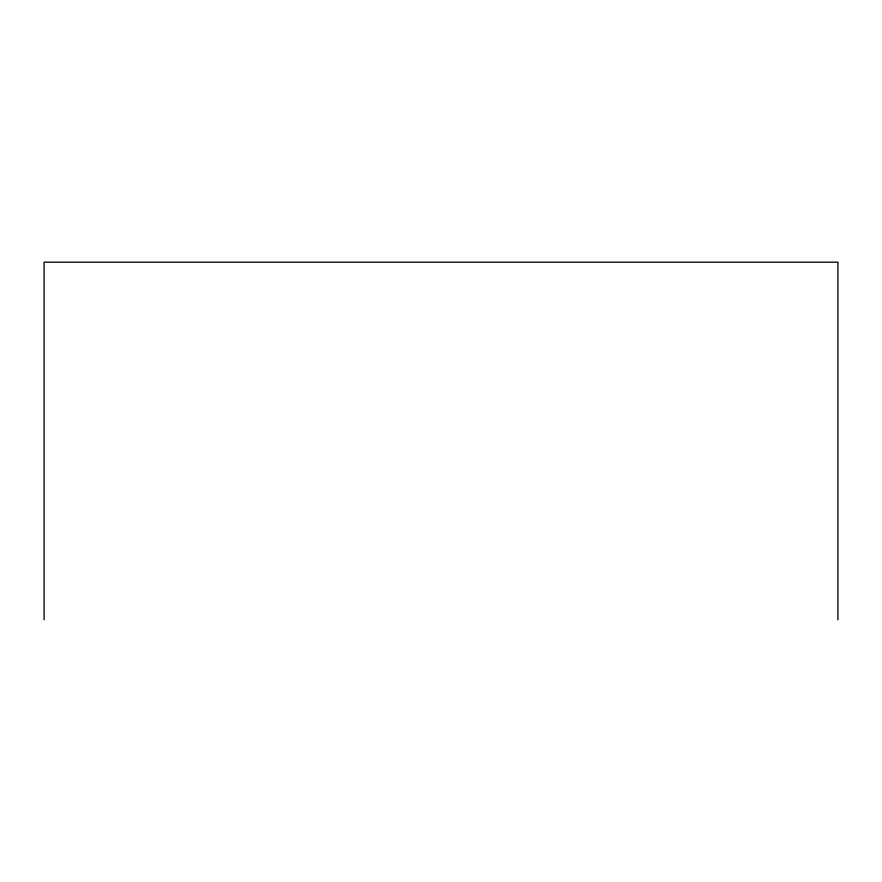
<?xml version="1.0" encoding="UTF-8"?>
<svg xmlns="http://www.w3.org/2000/svg" width="882" height="882" viewBox="0 0 882 882"><rect width="100%" height="100%" fill="white"/><g stroke="black" fill="none" stroke-linecap="round" stroke-linejoin="round"><path stroke-width="1.32" d="M837.9 619.814L837.9 262.186L44.1 262.186L44.1 619.814"/></g></svg>
